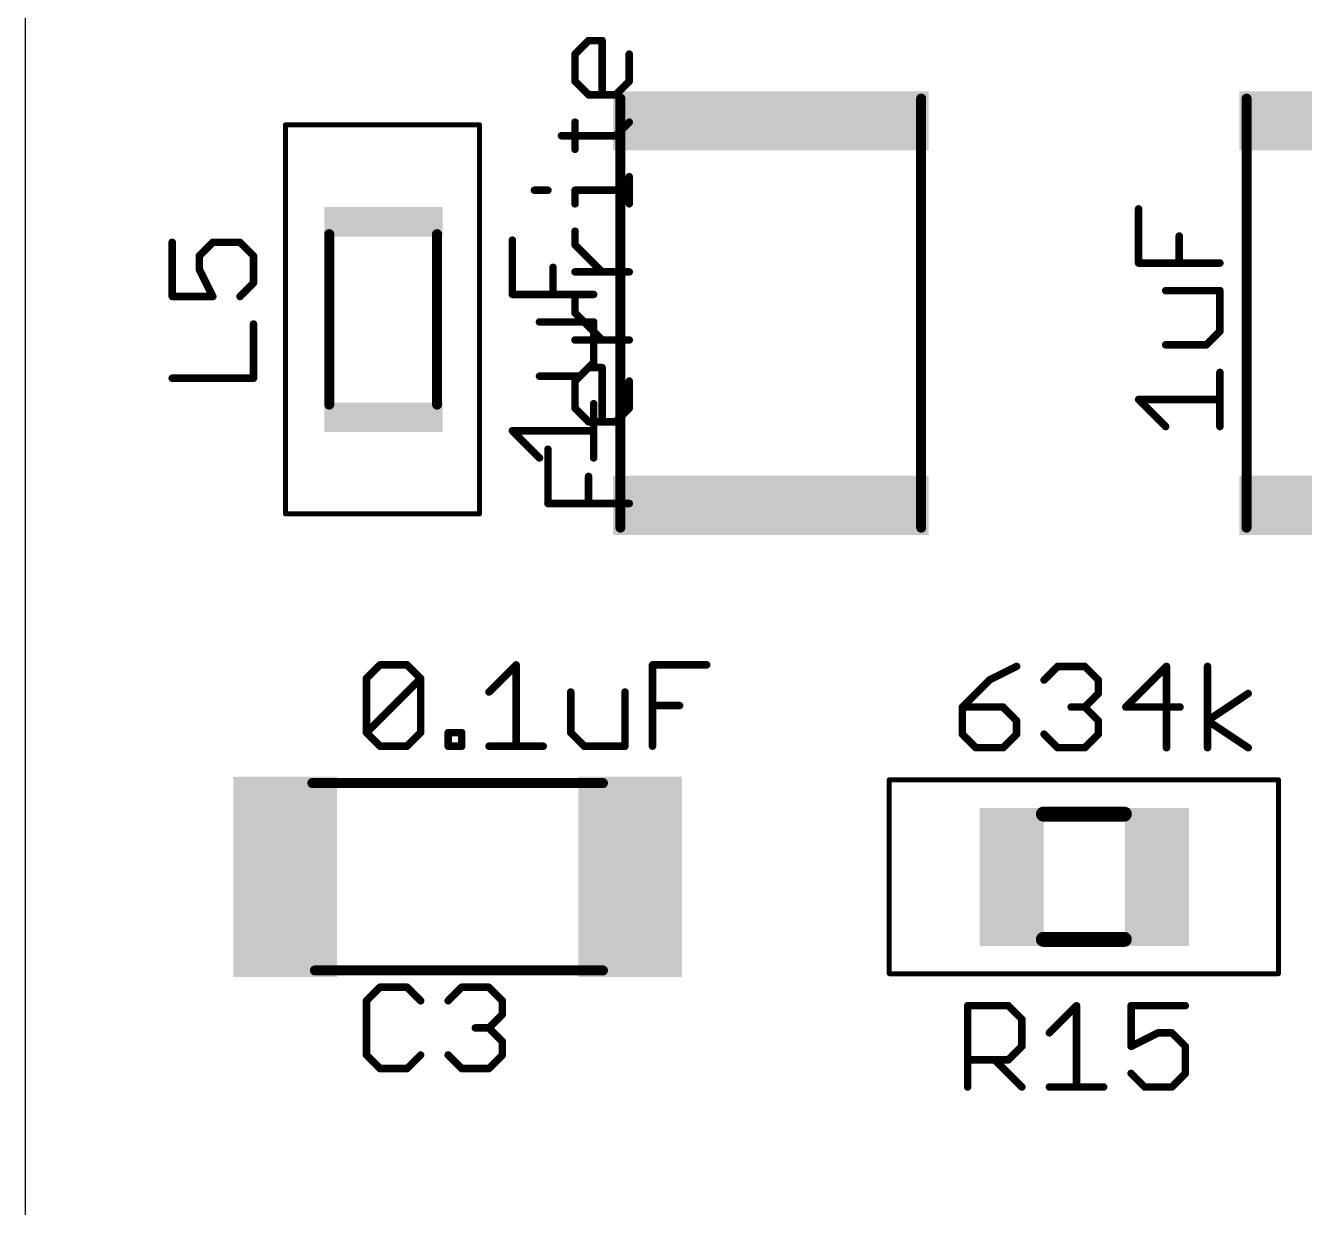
# Model space of a CAD drawing. Extents: x 2 to 123, y -4 to 52.
# Drawn here: x 2.03 to 15, y 26.05 to 38.03 of the extents above; entities that cross this region are included whole.
import ezdxf

# ---------------------------------------------------------------- set-up
doc = ezdxf.new("R2010")
doc.units = 0
for name, color, linetype in [('20', 53, 'CONTINUOUS'), ('25', 253, 'CONTINUOUS'), ('27', 253, 'CONTINUOUS'), ('39', 12, 'CONTINUOUS'), ('51', 253, 'CONTINUOUS')]:
    doc.layers.add(name, color=color, linetype=linetype)

# ---------------------------------------------------------------- blocks, each defined once
blk = doc.blocks.new('RECT')
blk.add_solid([(-0.5, -0.5), (0.5, -0.5), (-0.5, 0.5), (0.5, 0.5)])

msp = doc.modelspace()

# ---------------------------------------------------------------- linework, layer by layer
at = {"layer": '20'}
msp.add_line((2.032, 1.016), (2.032, 50.546), dxfattribs=at)
at = {"layer": '25', "const_width": 0.0762}
for points in [[(3.5189, 35.8335), (3.5189, 35.2838)], [(3.7937, 35.6961), (3.9312, 35.8335)], [(3.9312, 35.8335), (4.206, 35.8335)], [(4.206, 35.8335), (4.3434, 35.6961)], [(3.7937, 35.5586), (3.7937, 35.6961)], [(4.3434, 35.6961), (4.3434, 35.4212)], [(3.9312, 35.2838), (3.7937, 35.5586)], [(4.3434, 35.4212), (4.206, 35.2838)], [(3.5189, 35.2838), (3.9312, 35.2838)], [(4.3434, 34.4551), (4.3434, 35.0048)], [(3.5189, 34.4551), (4.3434, 34.4551)], [(5.626, 28.2801), (5.4886, 28.1427)], [(5.9009, 28.2801), (5.626, 28.2801)], [(6.0383, 28.1427), (5.9009, 28.2801)], [(6.3173, 28.1427), (6.4547, 28.2801)], [(6.4547, 28.2801), (6.7296, 28.2801)], [(6.7296, 28.2801), (6.867, 28.1427)], [(5.4886, 28.1427), (5.4886, 27.593)], [(6.867, 28.1427), (6.867, 28.0053)], [(6.867, 28.0053), (6.7296, 27.8679)], [(11.5855, 27.2686), (11.5855, 28.0931)], [(11.5855, 28.0931), (11.9977, 28.0931)], [(11.9977, 28.0931), (12.1351, 27.9557)], [(12.4142, 27.8183), (12.689, 28.0931)], [(12.689, 28.0931), (12.689, 27.2686)], [(13.7926, 28.0931), (13.2429, 28.0931)], [(13.2429, 28.0931), (13.2429, 27.6809)], [(6.7296, 27.8679), (6.5921, 27.8679)], [(6.7296, 27.8679), (6.867, 27.7304)], [(12.1351, 27.9557), (12.1351, 27.6809)], [(6.867, 27.7304), (6.867, 27.593)], [(13.2429, 27.6809), (13.5177, 27.8183)], [(13.5177, 27.8183), (13.6551, 27.8183)], [(13.6551, 27.8183), (13.7926, 27.6809)], [(5.4886, 27.593), (5.626, 27.4556)], [(5.9009, 27.4556), (6.0383, 27.593)], [(6.4547, 27.4556), (6.3173, 27.593)], [(6.867, 27.593), (6.7296, 27.4556)], [(12.1351, 27.6809), (11.9977, 27.5434)], [(13.7926, 27.6809), (13.7926, 27.406)], [(5.626, 27.4556), (5.9009, 27.4556)], [(6.7296, 27.4556), (6.4547, 27.4556)], [(11.9977, 27.5434), (11.5855, 27.5434)], [(11.8603, 27.5434), (12.1351, 27.2686)], [(13.3803, 27.2686), (13.2429, 27.406)], [(13.7926, 27.406), (13.6551, 27.2686)], [(12.4142, 27.2686), (12.9639, 27.2686)], [(13.6551, 27.2686), (13.3803, 27.2686)]]:
    msp.add_lwpolyline(points, dxfattribs=at)
at = {"layer": '25', "const_width": 0.0381}
for points in [[(3.5379, 35.8335, 1), (3.4998, 35.8335)], [(3.9312, 35.8525, 1), (3.9312, 35.8144)], [(3.9446, 35.82, 1), (3.9177, 35.8469)], [(4.2195, 35.8469, 1), (4.1925, 35.82)], [(4.206, 35.8144, 1), (4.206, 35.8525)], [(3.8128, 35.6961, 1), (3.7747, 35.6961)], [(3.7803, 35.7095, 1), (3.8072, 35.6826)], [(4.3624, 35.6961, 1), (4.3243, 35.6961)], [(4.3299, 35.6826, 1), (4.3569, 35.7095)], [(3.8108, 35.5672, 1), (3.7767, 35.5501)], [(3.7747, 35.5586, 1), (3.8128, 35.5586)], [(4.3243, 35.4212, 1), (4.3624, 35.4212)], [(4.3569, 35.4078, 1), (4.3299, 35.4347)], [(3.5189, 35.3029, 1), (3.5189, 35.2648)], [(3.4998, 35.2838, 1), (3.5379, 35.2838)], [(3.9141, 35.2753, 1), (3.9482, 35.2923)], [(3.9312, 35.2648, 1), (3.9312, 35.3029)], [(4.1925, 35.2973, 1), (4.2195, 35.2703)], [(4.3624, 35.0048, 1), (4.3243, 35.0048)], [(3.5189, 34.4742, 1), (3.5189, 34.4361)], [(4.3243, 34.4551, 1), (4.3624, 34.4551)], [(4.3434, 34.4361, 1), (4.3434, 34.4742)], [(5.626, 28.2992, 1), (5.626, 28.2611)], [(5.6395, 28.2666, 1), (5.6125, 28.2936)], [(5.9143, 28.2936, 1), (5.8874, 28.2666)], [(5.9009, 28.2611, 1), (5.9009, 28.2992)], [(6.4547, 28.2992, 1), (6.4547, 28.2611)], [(6.4682, 28.2666, 1), (6.4413, 28.2936)], [(6.743, 28.2936, 1), (6.7161, 28.2666)], [(6.7296, 28.2611, 1), (6.7296, 28.2992)], [(5.5076, 28.1427, 1), (5.4695, 28.1427)], [(5.4751, 28.1562, 1), (5.5021, 28.1292)], [(6.0248, 28.1292, 1), (6.0517, 28.1562)], [(6.3038, 28.1562, 1), (6.3308, 28.1292)], [(6.886, 28.1427, 1), (6.8479, 28.1427)], [(6.8535, 28.1292, 1), (6.8804, 28.1562)], [(6.8479, 28.0053, 1), (6.886, 28.0053)], [(6.8804, 27.9918, 1), (6.8535, 28.0187)], [(11.6045, 28.0931, 1), (11.5664, 28.0931)], [(11.5855, 28.1122, 1), (11.5855, 28.0741)], [(12.0112, 28.1066, 1), (11.9843, 28.0796)], [(11.9977, 28.0741, 1), (11.9977, 28.1122)], [(12.7081, 28.0931, 1), (12.67, 28.0931)], [(12.7025, 28.0796, 1), (12.6755, 28.1066)], [(13.2429, 28.1122, 1), (13.2429, 28.0741)], [(13.2619, 28.0931, 1), (13.2238, 28.0931)], [(13.7926, 28.0741, 1), (13.7926, 28.1122)], [(6.5921, 27.8869, 1), (6.5921, 27.8488)], [(6.743, 27.8813, 1), (6.7161, 27.8544)], [(6.7161, 27.8813, 1), (6.743, 27.8544)], [(6.7296, 27.8488, 1), (6.7296, 27.8869)], [(12.1542, 27.9557, 1), (12.1161, 27.9557)], [(12.1217, 27.9422, 1), (12.1486, 27.9692)], [(6.886, 27.7304, 1), (6.8479, 27.7304)], [(6.8535, 27.717, 1), (6.8804, 27.7439)], [(12.4007, 27.8317, 1), (12.4277, 27.8048)], [(13.5177, 27.8373, 1), (13.5177, 27.7992)], [(13.5262, 27.8012, 1), (13.5092, 27.8353)], [(13.6686, 27.8317, 1), (13.6417, 27.8048)], [(13.6551, 27.7992, 1), (13.6551, 27.8373)], [(5.5021, 27.6065, 1), (5.4751, 27.5795)], [(6.0517, 27.5795, 1), (6.0248, 27.6065)], [(6.3308, 27.6065, 1), (6.3038, 27.5795)], [(6.8804, 27.5795, 1), (6.8535, 27.6065)], [(12.1161, 27.6809, 1), (12.1542, 27.6809)], [(12.1486, 27.6674, 1), (12.1217, 27.6943)], [(13.2344, 27.6979, 1), (13.2514, 27.6638)], [(13.2238, 27.6809, 1), (13.2619, 27.6809)], [(13.8116, 27.6809, 1), (13.7735, 27.6809)], [(13.7791, 27.6674, 1), (13.806, 27.6943)], [(5.4695, 27.593, 1), (5.5076, 27.593)], [(5.626, 27.4747, 1), (5.626, 27.4366)], [(5.9009, 27.4366, 1), (5.9009, 27.4747)], [(6.4547, 27.4747, 1), (6.4547, 27.4366)], [(6.7296, 27.4366, 1), (6.7296, 27.4747)], [(6.8479, 27.593, 1), (6.886, 27.593)], [(11.5855, 27.5625, 1), (11.5855, 27.5244)], [(11.8738, 27.5569, 1), (11.8468, 27.53)], [(11.9843, 27.5569, 1), (12.0112, 27.53)], [(11.9977, 27.5244, 1), (11.9977, 27.5625)], [(5.6125, 27.4421, 1), (5.6395, 27.4691)], [(5.8874, 27.4691, 1), (5.9143, 27.4421)], [(6.4413, 27.4421, 1), (6.4682, 27.4691)], [(6.7161, 27.4691, 1), (6.743, 27.4421)], [(13.2564, 27.4195, 1), (13.2294, 27.3925)], [(13.7735, 27.406, 1), (13.8116, 27.406)], [(13.806, 27.3925, 1), (13.7791, 27.4195)], [(11.5664, 27.2686, 1), (11.6045, 27.2686)], [(12.1217, 27.2551, 1), (12.1486, 27.2821)], [(12.4142, 27.2877, 1), (12.4142, 27.2496)], [(12.67, 27.2686, 1), (12.7081, 27.2686)], [(12.9639, 27.2496, 1), (12.9639, 27.2877)], [(13.3803, 27.2877, 1), (13.3803, 27.2496)], [(13.3668, 27.2551, 1), (13.3938, 27.2821)], [(13.6417, 27.2821, 1), (13.6686, 27.2551)], [(13.6551, 27.2496, 1), (13.6551, 27.2877)]]:
    msp.add_lwpolyline(points, format="xyb", dxfattribs=at)
at = {"layer": '27', "const_width": 0.0762}
for points in [[(7.6037, 37.7409), (7.7412, 37.8783)], [(7.7412, 37.8783), (7.8786, 37.8783)], [(7.8786, 37.8783), (7.8786, 37.3286)], [(7.6037, 37.466), (7.6037, 37.7409)], [(8.1534, 37.7409), (8.1534, 37.466)], [(7.7412, 37.3286), (7.6037, 37.466)], [(8.1534, 37.466), (8.016, 37.3286)], [(8.016, 37.3286), (7.7412, 37.3286)], [(7.6037, 36.7762), (7.6037, 37.051)], [(8.016, 36.9136), (8.1534, 37.051)], [(7.4663, 36.9136), (8.016, 36.9136)], [(8.1534, 36.2237), (8.1534, 36.4985)], [(7.1915, 36.3611), (7.3289, 36.3611)], [(7.6037, 36.2237), (7.6037, 36.3611)], [(7.6037, 36.3611), (8.1534, 36.3611)], [(13.3184, 35.6224), (13.3184, 36.1721)], [(7.6037, 35.8079), (7.6037, 35.9454)], [(13.7307, 35.6224), (13.7307, 35.8972)], [(6.9684, 35.3049), (6.9684, 35.8546)], [(7.8786, 35.5331), (7.6037, 35.8079)], [(7.3807, 35.3049), (7.3807, 35.5797)], [(8.1534, 35.5331), (7.6037, 35.5331)], [(14.1429, 35.6224), (13.3184, 35.6224)], [(7.7929, 35.3049), (6.9684, 35.3049)], [(7.6037, 35.1173), (7.6037, 35.2548)], [(14.1429, 35.3434), (13.5932, 35.3434)], [(14.1429, 34.9311), (14.1429, 35.3434)], [(7.8786, 34.8425), (7.6037, 35.1173)], [(7.7929, 35.0259), (7.2432, 35.0259)], [(7.7929, 34.6136), (7.7929, 35.0259)], [(14.0055, 34.7937), (14.1429, 34.9311)], [(8.1534, 34.8425), (7.6037, 34.8425)], [(13.5932, 34.7937), (14.0055, 34.7937)], [(7.6555, 34.4762), (7.7929, 34.6136)], [(7.2432, 34.4762), (7.6555, 34.4762)], [(7.6037, 34.4261), (7.7412, 34.5635)], [(7.7412, 34.5635), (7.8786, 34.5635)], [(7.8786, 34.5635), (7.8786, 34.0138)], [(14.1429, 33.965), (14.1429, 34.5146)], [(7.6037, 34.1512), (7.6037, 34.4261)], [(8.1534, 34.4261), (8.1534, 34.1512)], [(13.5932, 33.965), (13.3184, 34.2398)], [(13.3184, 34.2398), (14.1429, 34.2398)], [(7.7412, 34.0138), (7.6037, 34.1512)], [(7.7929, 33.6475), (7.7929, 34.1971)], [(8.1534, 34.1512), (8.016, 34.0138)], [(8.016, 34.0138), (7.7412, 34.0138)], [(7.2432, 33.6475), (6.9684, 33.9223)], [(6.9684, 33.9223), (7.7929, 33.9223)], [(7.3289, 33.1851), (7.3289, 33.7348)], [(7.7412, 33.1851), (7.7412, 33.4599)], [(8.1534, 33.1851), (7.3289, 33.1851)], [(5.4886, 31.4112), (5.626, 31.5486)], [(5.626, 31.5486), (5.9009, 31.5486)], [(5.9009, 31.5486), (6.0383, 31.4112)], [(6.7317, 31.2738), (7.0065, 31.5486)], [(7.0065, 31.5486), (7.0065, 30.7241)], [(8.3891, 30.7241), (8.3891, 31.5486)], [(8.3891, 31.5486), (8.9387, 31.5486)], [(12.0813, 31.5331), (11.8064, 31.3957)], [(12.3603, 31.3957), (12.4977, 31.5331)], [(12.4977, 31.5331), (12.7726, 31.5331)], [(12.7726, 31.5331), (12.91, 31.3957)], [(13.6013, 31.5331), (13.189, 31.1209)], [(13.6013, 30.7086), (13.6013, 31.5331)], [(14.0177, 30.7086), (14.0177, 31.5331)], [(5.4886, 30.8615), (5.4886, 31.4112)], [(5.4886, 30.8615), (6.0383, 31.4112)], [(6.0383, 31.4112), (6.0383, 30.8615)], [(11.8064, 31.3957), (11.5316, 31.1209)], [(12.91, 31.3957), (12.91, 31.2583)], [(7.5604, 31.2738), (7.5604, 30.8615)], [(8.11, 30.7241), (8.11, 31.2738)], [(12.91, 31.2583), (12.7726, 31.1209)], [(14.0177, 30.9834), (14.43, 31.2583)], [(8.3891, 31.1364), (8.6639, 31.1364)], [(11.5316, 31.1209), (11.5316, 30.846)], [(11.9439, 31.1209), (11.5316, 31.1209)], [(12.0813, 30.9834), (11.9439, 31.1209)], [(12.7726, 31.1209), (12.6351, 31.1209)], [(12.7726, 31.1209), (12.91, 30.9834)], [(13.189, 31.1209), (13.7387, 31.1209)], [(12.0813, 30.846), (12.0813, 30.9834)], [(12.91, 30.9834), (12.91, 30.846)], [(14.43, 30.7086), (14.0177, 30.9834)], [(5.626, 30.7241), (5.4886, 30.8615)], [(6.0383, 30.8615), (5.9009, 30.7241)], [(6.3173, 30.7241), (6.3173, 30.8615)], [(6.3173, 30.8615), (6.4547, 30.8615)], [(6.4547, 30.8615), (6.4547, 30.7241)], [(7.5604, 30.8615), (7.6978, 30.7241)], [(11.5316, 30.846), (11.669, 30.7086)], [(11.9439, 30.7086), (12.0813, 30.846)], [(12.4977, 30.7086), (12.3603, 30.846)], [(12.91, 30.846), (12.7726, 30.7086)], [(5.9009, 30.7241), (5.626, 30.7241)], [(6.4547, 30.7241), (6.3173, 30.7241)], [(6.7317, 30.7241), (7.2813, 30.7241)], [(7.6978, 30.7241), (8.11, 30.7241)], [(11.669, 30.7086), (11.9439, 30.7086)], [(12.7726, 30.7086), (12.4977, 30.7086)]]:
    msp.add_lwpolyline(points, dxfattribs=at)
at = {"layer": '27', "const_width": 0.0381}
for points in [[(7.7412, 37.8974, 1), (7.7412, 37.8593)], [(7.7546, 37.8648, 1), (7.7277, 37.8918)], [(7.8976, 37.8783, 1), (7.8595, 37.8783)], [(7.8786, 37.8593, 1), (7.8786, 37.8974)], [(7.6228, 37.7409, 1), (7.5847, 37.7409)], [(7.5903, 37.7544, 1), (7.6172, 37.7274)], [(8.1724, 37.7409, 1), (8.1343, 37.7409)], [(7.5847, 37.466, 1), (7.6228, 37.466)], [(7.6172, 37.4795, 1), (7.5903, 37.4526)], [(8.1343, 37.466, 1), (8.1724, 37.466)], [(8.1669, 37.4526, 1), (8.1399, 37.4795)], [(7.7412, 37.3477, 1), (7.7412, 37.3096)], [(7.7277, 37.3152, 1), (7.7546, 37.3421)], [(8.0025, 37.3421, 1), (8.0295, 37.3152)], [(8.016, 37.3096, 1), (8.016, 37.3477)], [(7.8595, 37.3286, 1), (7.8976, 37.3286)], [(7.6228, 37.051, 1), (7.5847, 37.051)], [(8.1669, 37.0375, 1), (8.1399, 37.0645)], [(7.4663, 36.9326, 1), (7.4663, 36.8945)], [(8.0025, 36.927, 1), (8.0295, 36.9001)], [(8.016, 36.8945, 1), (8.016, 36.9326)], [(7.5847, 36.7762, 1), (7.6228, 36.7762)], [(8.1724, 36.4985, 1), (8.1343, 36.4985)], [(7.1915, 36.3802, 1), (7.1915, 36.3421)], [(7.3289, 36.3421, 1), (7.3289, 36.3802)], [(7.6037, 36.3802, 1), (7.6037, 36.3421)], [(7.6228, 36.3611, 1), (7.5847, 36.3611)], [(8.1534, 36.3421, 1), (8.1534, 36.3802)], [(7.5847, 36.2237, 1), (7.6228, 36.2237)], [(8.1343, 36.2237, 1), (8.1724, 36.2237)], [(13.3374, 36.1721, 1), (13.2993, 36.1721)], [(7.6228, 35.9454, 1), (7.5847, 35.9454)], [(13.7497, 35.8972, 1), (13.7116, 35.8972)], [(6.9874, 35.8546, 1), (6.9493, 35.8546)], [(7.5847, 35.8079, 1), (7.6228, 35.8079)], [(7.6172, 35.8214, 1), (7.5903, 35.7945)], [(7.3997, 35.5797, 1), (7.3616, 35.5797)], [(7.6037, 35.5522, 1), (7.6037, 35.5141)], [(7.8651, 35.5196, 1), (7.892, 35.5466)], [(8.1534, 35.5141, 1), (8.1534, 35.5522)], [(13.3184, 35.6414, 1), (13.3184, 35.6033)], [(13.2993, 35.6224, 1), (13.3374, 35.6224)], [(13.7116, 35.6224, 1), (13.7497, 35.6224)], [(14.1429, 35.6033, 1), (14.1429, 35.6414)], [(6.9684, 35.3239, 1), (6.9684, 35.2858)], [(6.9493, 35.3049, 1), (6.9874, 35.3049)], [(7.3616, 35.3049, 1), (7.3997, 35.3049)], [(7.6228, 35.2548, 1), (7.5847, 35.2548)], [(7.7929, 35.2858, 1), (7.7929, 35.3239)], [(13.5932, 35.3624, 1), (13.5932, 35.3243)], [(14.162, 35.3434, 1), (14.1239, 35.3434)], [(14.1429, 35.3243, 1), (14.1429, 35.3624)], [(7.6172, 35.1308, 1), (7.5903, 35.1039)], [(7.2432, 35.0449, 1), (7.2432, 35.0068)], [(7.5847, 35.1173, 1), (7.6228, 35.1173)], [(7.812, 35.0259, 1), (7.7739, 35.0259)], [(7.7929, 35.0068, 1), (7.7929, 35.0449)], [(14.1239, 34.9311, 1), (14.162, 34.9311)], [(14.1564, 34.9176, 1), (14.1294, 34.9446)], [(7.6037, 34.8616, 1), (7.6037, 34.8235)], [(7.8651, 34.829, 1), (7.892, 34.856)], [(8.1534, 34.8235, 1), (8.1534, 34.8616)], [(13.5932, 34.8127, 1), (13.5932, 34.7746)], [(13.992, 34.8072, 1), (14.019, 34.7802)], [(14.0055, 34.7746, 1), (14.0055, 34.8127)], [(7.7739, 34.6136, 1), (7.812, 34.6136)], [(7.8064, 34.6001, 1), (7.7794, 34.6271)], [(7.2432, 34.4952, 1), (7.2432, 34.4571)], [(7.642, 34.4897, 1), (7.669, 34.4627)], [(7.6555, 34.4571, 1), (7.6555, 34.4952)], [(7.7412, 34.5825, 1), (7.7412, 34.5444)], [(7.7546, 34.55, 1), (7.7277, 34.5769)], [(7.8976, 34.5635, 1), (7.8595, 34.5635)], [(7.8786, 34.5444, 1), (7.8786, 34.5825)], [(14.162, 34.5146, 1), (14.1239, 34.5146)], [(7.6228, 34.4261, 1), (7.5847, 34.4261)], [(7.5903, 34.4395, 1), (7.6172, 34.4126)], [(8.1724, 34.4261, 1), (8.1343, 34.4261)], [(13.3319, 34.2533, 1), (13.3049, 34.2263)], [(13.3184, 34.2589, 1), (13.3184, 34.2208)], [(14.1429, 34.2208, 1), (14.1429, 34.2589)], [(7.5847, 34.1512, 1), (7.6228, 34.1512)], [(7.6172, 34.1647, 1), (7.5903, 34.1378)], [(7.812, 34.1971, 1), (7.7739, 34.1971)], [(8.1343, 34.1512, 1), (8.1724, 34.1512)], [(8.1669, 34.1378, 1), (8.1399, 34.1647)], [(7.7412, 34.0329, 1), (7.7412, 33.9948)], [(7.7277, 34.0003, 1), (7.7546, 34.0273)], [(7.8595, 34.0138, 1), (7.8976, 34.0138)], [(8.0025, 34.0273, 1), (8.0295, 34.0003)], [(8.016, 33.9948, 1), (8.016, 34.0329)], [(13.5798, 33.9515, 1), (13.6067, 33.9784)], [(14.1239, 33.965, 1), (14.162, 33.965)], [(6.9684, 33.9414, 1), (6.9684, 33.9033)], [(6.9819, 33.9358, 1), (6.9549, 33.9088)], [(7.7929, 33.9033, 1), (7.7929, 33.9414)], [(7.3479, 33.7348, 1), (7.3098, 33.7348)], [(7.2298, 33.634, 1), (7.2567, 33.6609)], [(7.7739, 33.6475, 1), (7.812, 33.6475)], [(7.7602, 33.4599, 1), (7.7221, 33.4599)], [(7.3289, 33.2041, 1), (7.3289, 33.166)], [(7.3098, 33.1851, 1), (7.3479, 33.1851)], [(7.7221, 33.1851, 1), (7.7602, 33.1851)], [(8.1534, 33.166, 1), (8.1534, 33.2041)], [(5.626, 31.5677, 1), (5.626, 31.5296)], [(5.6395, 31.5351, 1), (5.6125, 31.5621)], [(5.9143, 31.5621, 1), (5.8874, 31.5351)], [(5.9009, 31.5296, 1), (5.9009, 31.5677)], [(7.0255, 31.5486, 1), (6.9874, 31.5486)], [(7.02, 31.5351, 1), (6.993, 31.5621)], [(8.4081, 31.5486, 1), (8.37, 31.5486)], [(8.3891, 31.5677, 1), (8.3891, 31.5296)], [(8.9387, 31.5296, 1), (8.9387, 31.5677)], [(12.0898, 31.5161, 1), (12.0727, 31.5501)], [(12.4977, 31.5522, 1), (12.4977, 31.5141)], [(12.5112, 31.5196, 1), (12.4843, 31.5466)], [(12.786, 31.5466, 1), (12.7591, 31.5196)], [(12.7726, 31.5141, 1), (12.7726, 31.5522)], [(13.6203, 31.5331, 1), (13.5822, 31.5331)], [(13.6147, 31.5196, 1), (13.5878, 31.5466)], [(14.0368, 31.5331, 1), (13.9987, 31.5331)], [(5.5076, 31.4112, 1), (5.4695, 31.4112)], [(5.4751, 31.4247, 1), (5.5021, 31.3977)], [(6.0573, 31.4112, 1), (6.0192, 31.4112)], [(6.0517, 31.3977, 1), (6.0248, 31.4247)], [(6.0248, 31.3977, 1), (6.0517, 31.4247)], [(11.7979, 31.4127, 1), (11.815, 31.3786)], [(11.8199, 31.3822, 1), (11.793, 31.4092)], [(12.3468, 31.4092, 1), (12.3738, 31.3822)], [(12.929, 31.3957, 1), (12.8909, 31.3957)], [(12.8965, 31.3822, 1), (12.9234, 31.4092)], [(6.7182, 31.2872, 1), (6.7451, 31.2603)], [(7.5794, 31.2738, 1), (7.5413, 31.2738)], [(8.1291, 31.2738, 1), (8.091, 31.2738)], [(12.8909, 31.2583, 1), (12.929, 31.2583)], [(12.9234, 31.2448, 1), (12.8965, 31.2717)], [(14.4405, 31.2424, 1), (14.4194, 31.2741)], [(8.3891, 31.1554, 1), (8.3891, 31.1173)], [(8.6639, 31.1173, 1), (8.6639, 31.1554)], [(11.5316, 31.1399, 1), (11.5316, 31.1018)], [(11.5181, 31.1343, 1), (11.5451, 31.1074)], [(11.5507, 31.1209, 1), (11.5126, 31.1209)], [(11.9573, 31.1343, 1), (11.9304, 31.1074)], [(11.9439, 31.1018, 1), (11.9439, 31.1399)], [(12.6351, 31.1399, 1), (12.6351, 31.1018)], [(12.786, 31.1343, 1), (12.7591, 31.1074)], [(12.7591, 31.1343, 1), (12.786, 31.1074)], [(12.7726, 31.1018, 1), (12.7726, 31.1399)], [(13.189, 31.1399, 1), (13.189, 31.1018)], [(13.1755, 31.1343, 1), (13.2025, 31.1074)], [(13.7387, 31.1018, 1), (13.7387, 31.1399)], [(12.1003, 30.9834, 1), (12.0622, 30.9834)], [(12.0678, 30.97, 1), (12.0947, 30.9969)], [(12.929, 30.9834, 1), (12.8909, 30.9834)], [(12.8965, 30.97, 1), (12.9234, 30.9969)], [(14.0283, 30.9993, 1), (14.0072, 30.9676)], [(14.0072, 30.9993, 1), (14.0283, 30.9676)], [(5.5021, 30.875, 1), (5.4751, 30.848)], [(5.4751, 30.875, 1), (5.5021, 30.848)], [(5.4695, 30.8615, 1), (5.5076, 30.8615)], [(6.0192, 30.8615, 1), (6.0573, 30.8615)], [(6.0517, 30.848, 1), (6.0248, 30.875)], [(6.3173, 30.8806, 1), (6.3173, 30.8425)], [(6.3364, 30.8615, 1), (6.2983, 30.8615)], [(6.4738, 30.8615, 1), (6.4357, 30.8615)], [(6.4547, 30.8425, 1), (6.4547, 30.8806)], [(7.5738, 30.875, 1), (7.5469, 30.848)], [(7.5413, 30.8615, 1), (7.5794, 30.8615)], [(11.5451, 30.8595, 1), (11.5181, 30.8325)], [(11.5126, 30.846, 1), (11.5507, 30.846)], [(12.0622, 30.846, 1), (12.1003, 30.846)], [(12.0947, 30.8325, 1), (12.0678, 30.8595)], [(12.3738, 30.8595, 1), (12.3468, 30.8325)], [(12.8909, 30.846, 1), (12.929, 30.846)], [(12.9234, 30.8325, 1), (12.8965, 30.8595)], [(5.626, 30.7431, 1), (5.626, 30.705)], [(5.6125, 30.7106, 1), (5.6395, 30.7376)], [(5.8874, 30.7376, 1), (5.9143, 30.7106)], [(5.9009, 30.705, 1), (5.9009, 30.7431)], [(6.3173, 30.7431, 1), (6.3173, 30.705)], [(6.2983, 30.7241, 1), (6.3364, 30.7241)], [(6.4357, 30.7241, 1), (6.4738, 30.7241)], [(6.4547, 30.705, 1), (6.4547, 30.7431)], [(6.7317, 30.7431, 1), (6.7317, 30.705)], [(6.9874, 30.7241, 1), (7.0255, 30.7241)], [(7.2813, 30.705, 1), (7.2813, 30.7431)], [(7.6978, 30.7431, 1), (7.6978, 30.705)], [(7.6843, 30.7106, 1), (7.7113, 30.7376)], [(8.091, 30.7241, 1), (8.1291, 30.7241)], [(8.11, 30.705, 1), (8.11, 30.7431)], [(8.37, 30.7241, 1), (8.4081, 30.7241)], [(11.669, 30.7277, 1), (11.669, 30.6896)], [(11.6555, 30.6951, 1), (11.6825, 30.7221)], [(11.9304, 30.7221, 1), (11.9573, 30.6951)], [(11.9439, 30.6896, 1), (11.9439, 30.7277)], [(12.4977, 30.7277, 1), (12.4977, 30.6896)], [(12.4843, 30.6951, 1), (12.5112, 30.7221)], [(12.7591, 30.7221, 1), (12.786, 30.6951)], [(12.7726, 30.6896, 1), (12.7726, 30.7277)], [(14.4194, 30.6927, 1), (14.4405, 30.7245)], [(13.5822, 30.7086, 1), (13.6203, 30.7086)], [(13.9987, 30.7086, 1), (14.0368, 30.7086)]]:
    msp.add_lwpolyline(points, format="xyb", dxfattribs=at)
at = {"layer": '39', "const_width": 0.0508}
for points in [[(4.6685, 33.079), (4.6685, 37.025)], [(4.6685, 37.025), (6.6345, 37.025)], [(6.6345, 37.025), (6.6345, 33.079)], [(6.6345, 33.079), (4.6685, 33.079)], [(10.7905, 28.4175), (10.7905, 30.3835)], [(10.7905, 30.3835), (14.7365, 30.3835)], [(14.7365, 30.3835), (14.7365, 28.4175)], [(14.7365, 28.4175), (10.7905, 28.4175)]]:
    msp.add_lwpolyline(points, dxfattribs=at)
at = {"layer": '39', "const_width": 0.0254}
for points in [[(4.6812, 37.025, 1), (4.6558, 37.025)], [(4.6685, 37.0377, 1), (4.6685, 37.0123)], [(6.6472, 37.025, 1), (6.6218, 37.025)], [(6.6345, 37.0123, 1), (6.6345, 37.0377)], [(4.6685, 33.0917, 1), (4.6685, 33.0663)], [(4.6558, 33.079, 1), (4.6812, 33.079)], [(6.6218, 33.079, 1), (6.6472, 33.079)], [(6.6345, 33.0663, 1), (6.6345, 33.0917)], [(10.8032, 30.3835, 1), (10.7778, 30.3835)], [(10.7905, 30.3962, 1), (10.7905, 30.3708)], [(14.7492, 30.3835, 1), (14.7238, 30.3835)], [(14.7365, 30.3708, 1), (14.7365, 30.3962)], [(10.7905, 28.4302, 1), (10.7905, 28.4048)], [(10.7778, 28.4175, 1), (10.8032, 28.4175)], [(14.7238, 28.4175, 1), (14.7492, 28.4175)], [(14.7365, 28.4048, 1), (14.7365, 28.4302)]]:
    msp.add_lwpolyline(points, format="xyb", dxfattribs=at)
at = {"layer": '51'}
for points, const_width in [([(8.0635, 32.9405), (8.0635, 37.2905)], 0.1016), ([(11.1135, 37.2905), (11.1135, 32.9405)], 0.1016), ([(14.4135, 32.9405), (14.4135, 37.2905)], 0.1016), ([(5.1115, 34.188), (5.1115, 35.916)], 0.1016), ([(6.2045, 34.188), (6.2045, 35.916)], 0.1016), ([(4.9403, 30.3507), (7.8867, 30.3507)], 0.1016), ([(13.1735, 30.0355), (12.3535, 30.0355)], 0.1524), ([(13.1735, 28.7655), (12.3535, 28.7655)], 0.1524), ([(4.9657, 28.4503), (7.8867, 28.4503)], 0.1016)]:
    msp.add_lwpolyline(points, dxfattribs=dict(at, const_width=const_width))
for points, const_width in [([(8.0889, 37.2905, 1), (8.0381, 37.2905)], 0.0508), ([(11.1389, 37.2905, 1), (11.0881, 37.2905)], 0.0508), ([(14.4389, 37.2905, 1), (14.3881, 37.2905)], 0.0508), ([(5.1369, 35.916, 1), (5.0861, 35.916)], 0.0508), ([(6.2299, 35.916, 1), (6.1791, 35.916)], 0.0508), ([(5.0861, 34.188, 1), (5.1369, 34.188)], 0.0508), ([(6.1791, 34.188, 1), (6.2299, 34.188)], 0.0508), ([(8.0381, 32.9405, 1), (8.0889, 32.9405)], 0.0508), ([(11.0881, 32.9405, 1), (11.1389, 32.9405)], 0.0508), ([(14.3881, 32.9405, 1), (14.4389, 32.9405)], 0.0508), ([(4.9403, 30.3761, 1), (4.9403, 30.3253)], 0.0508), ([(7.8867, 30.3253, 1), (7.8867, 30.3761)], 0.0508), ([(12.3535, 30.0736, 1), (12.3535, 29.9974)], 0.0762), ([(13.1735, 29.9974, 1), (13.1735, 30.0736)], 0.0762), ([(12.3535, 28.8036, 1), (12.3535, 28.7274)], 0.0762), ([(13.1735, 28.7274, 1), (13.1735, 28.8036)], 0.0762), ([(4.9657, 28.4757, 1), (4.9657, 28.4249)], 0.0508), ([(7.8867, 28.4249, 1), (7.8867, 28.4757)], 0.0508)]:
    msp.add_lwpolyline(points, format="xyb", dxfattribs=dict(at, const_width=const_width))

# ---------------------------------------------------------------- block references
for p, xscale, yscale, rotation in [((9.5885, 37.0655), 0.6, 3.2, 270), ((15.9385, 37.0655), 0.6, 3.2, 270), ((5.6612, 36.0402), 0.3, 1.1999, 90), ((5.6612, 34.059), 0.3, 1.1999, 90), ((9.5885, 33.1655), 0.6, 3.2, 270), ((15.9385, 33.1655), 0.6, 3.2, 270), ((12.0321, 29.399), 0.65, 1.4, 180), ((13.5053, 29.399), 0.65, 1.4, 180)]:
    msp.add_blockref('RECT', p, dxfattribs=dict(at, xscale=xscale, yscale=yscale, rotation=rotation))
at = {"layer": '51', "xscale": 1.05, "yscale": 2.03}
for p in [(4.6635, 29.4005), (8.1635, 29.4005)]:
    msp.add_blockref('RECT', p, dxfattribs=at)

doc.saveas('drawing.dxf')
